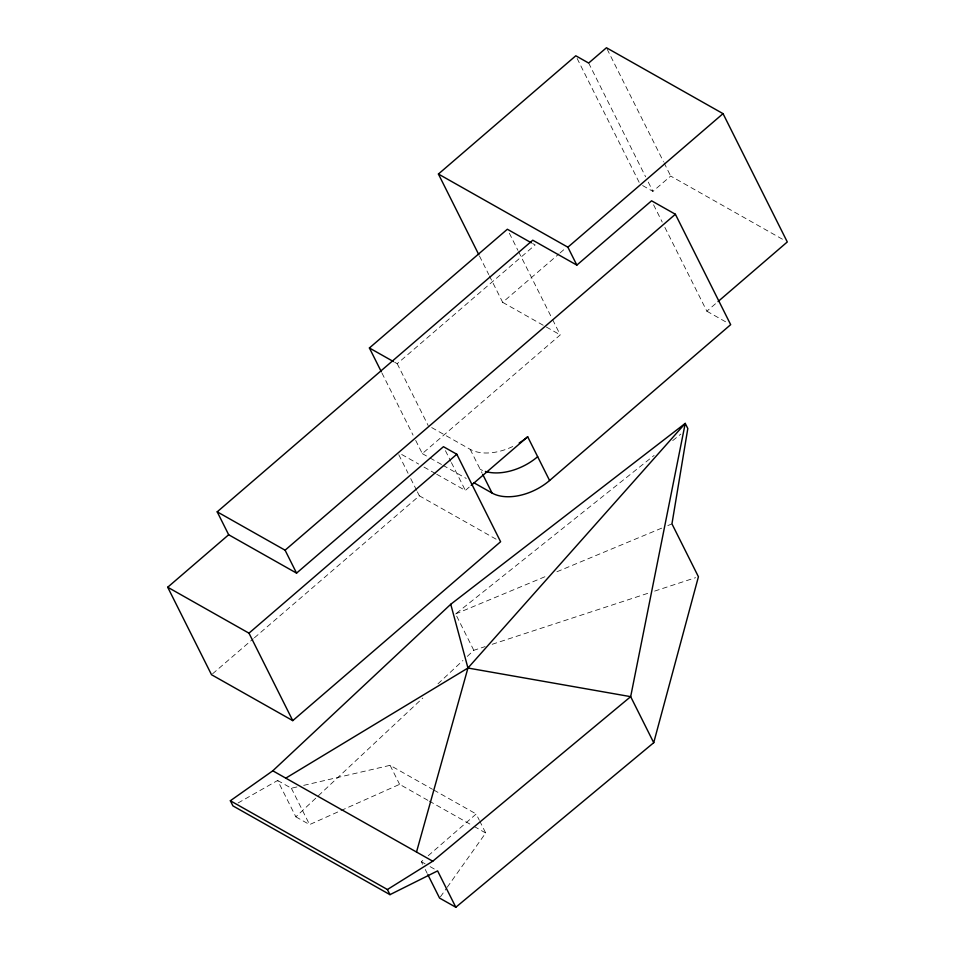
<?xml version="1.0" encoding="UTF-8"?>
<svg xmlns="http://www.w3.org/2000/svg" width="955" height="955" viewBox="0 0 955 955"><rect width="100%" height="100%" fill="white"/><g stroke="black" fill="none" stroke-linecap="round" stroke-linejoin="round"><path stroke-width="0.72" stroke-dasharray="4.78 3.58" d="M440.422 896.864L446.403 888.425M447.25 887.219L485.701 832.999L479.995 821.587M238.034 802.988L277.63 780.474L295.847 816.835L422.802 698.033M437.987 683.816L462.948 660.466M467.293 656.407L473.799 650.307L485.104 646.607M422.659 864.299L421.358 861.697L424.784 858.712M428.21 855.74L476.187 813.982L479.35 820.321M394.69 362.267L397.208 363.688L535.158 244.958L532.627 243.525M489.414 275.888L502.664 302.341L558.973 253.887M560.096 252.908L565.73 248.061M642.62 185.556L652.91 191.37L670.697 176.066L784.7 240.493M415.7 440.422L422.313 453.625L560.263 334.895L552.324 319.042M212.643 673.741L253.302 638.74M254.436 637.761L419.352 495.812L496.743 539.551M436.71 474.253L465.348 490.44L469.239 487.086M664.883 227.397L706.855 311.199L715.784 303.499M473.799 650.307L455.595 613.946L654.139 455.416M672.714 440.589L680.843 434.095M295.847 816.835L309.575 824.595L399.608 784.341L428.019 800.397M455.595 613.946L547.334 575.746M556.92 571.759L662.364 527.864M667.843 525.584L671.95 523.865M492.171 644.291L648.982 592.948M654.641 591.097L695.61 577.68M277.63 780.474L291.371 788.233L297.542 786.801M303.702 785.368L390.094 765.325L432.496 789.296M706.855 311.199L726.91 322.527M502.664 302.341L560.263 334.895M431.708 427.577L470.17 449.316A43.703 26.728 -26.6 0 0 512.931 446.415M422.313 453.625L428.771 457.278M430.06 458.006L441.688 464.572M442.989 465.312L466.231 478.443M401.697 454.473L418.672 464.058M423.972 467.067L435.647 473.656M433.773 790.024L476.187 813.982M429.296 801.114L472.88 825.753M474.169 826.469L485.701 832.999M421.358 861.697L425.106 863.821M430.108 866.639L435.11 869.468M607.105 49.075L663.415 161.514M664.071 162.839L670.697 176.066M588.662 63.054L645.628 176.818M648.278 182.107L652.91 191.37M653.566 204.788L662.221 222.073M577.118 58.434L639.384 182.775M509.337 233.211L517.932 250.377M518.601 251.702L551.668 317.729M479.482 256.047L488.757 274.562M470.17 449.316L482.132 473.191M445.436 450.676L450.748 461.289M451.405 462.614L465.348 490.44M397.208 363.688L428.21 425.596M381.976 373.071L413.061 435.134M398.784 454.723L408.072 473.274M410.734 478.586L416.702 490.512M417.371 491.837L419.352 495.812M390.094 765.325L399.608 784.341M425.262 869.492L427.207 873.383M291.371 788.233L309.575 824.595M482.597 470.433A43.703 26.728 -26.6 0 1 480.138 469.215"/><path stroke-width="1.43" d="M653.721 742.703L698.427 576.76L671.95 523.865L687.815 428.532L685.236 423.399L450.748 604.276L272.796 770.804L230.358 800.756L232.925 805.889L389.974 894.656L437.605 870.888L455.822 907.25L653.721 742.703L630.67 696.661L685.236 423.399L467.95 668.023L285.784 778.146M416.511 852.027L467.95 668.023L450.748 604.276M478.825 254.722L438.417 174.037L575.793 55.784L588.662 63.054L606.449 47.75L723.042 113.645L787.29 241.961L718.029 301.577M381.32 371.746L369.406 347.978L507.356 229.248L531.362 242.821M228.675 534.752L167.71 587.23L211.509 674.708L292.767 720.631L500.611 541.736L456.812 454.258L443.442 446.701L296.563 573.119L228.675 534.752L217.203 511.832L532.771 240.206L576.844 265.108L651.573 200.801L675.388 214.254L730.671 324.664L549.591 480.52A43.703 26.728 -26.6 0 1 492.076 493.055L473.99 482.824M438.417 174.037L567.879 247.202L723.042 113.645M217.203 511.832L285.091 550.199L675.388 214.254M167.71 587.23L248.969 633.165L456.812 454.258M471.185 485.415L527.685 436.781L549.591 480.52M230.358 800.756L387.408 889.523L432.758 861.219L630.67 696.661L467.95 668.023M369.406 347.978L393.424 361.551M272.796 770.804L432.758 861.219M455.822 907.25L439.563 898.07L427.852 874.685M567.879 247.202L576.844 265.108M482.788 474.516L492.076 493.055M285.091 550.199L296.563 573.119M387.408 889.523L389.974 894.656M248.969 633.165L292.767 720.631M537.653 456.693A43.703 26.728 -26.6 0 1 485.391 471.436M527.685 436.781A43.703 26.728 -26.6 0 1 519.186 442.977"/></g></svg>
